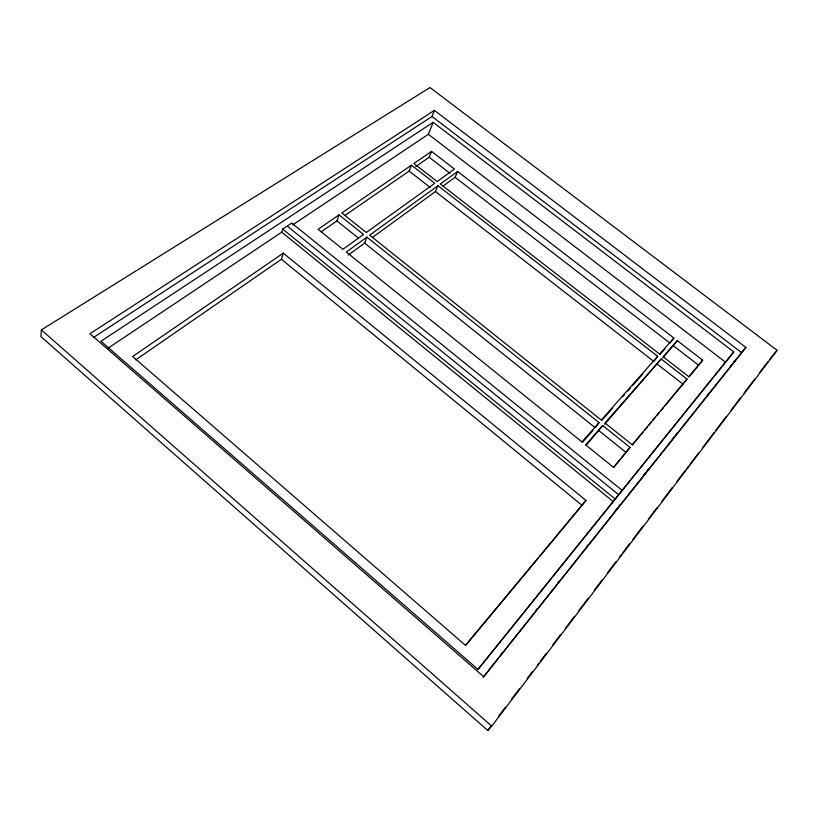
<?xml version="1.0" encoding="UTF-8"?>
<svg xmlns="http://www.w3.org/2000/svg" width="818" height="818" viewBox="0 0 818 818"><rect width="100%" height="100%" fill="white"/><g stroke="black" fill="none" stroke-linecap="round" stroke-linejoin="round"><path stroke-width="1.23" d="M41.381 329.91L40.9 336.587L487.743 730.464L491.741 726.139L777.1 350.298L429.971 87.536L41.381 329.91L491.741 726.139M107.731 348.386L281.77 232.179L282.68 229.071L291.709 223.058L622.171 490.391L611.578 503.479M135.768 359.828L281.443 259.265L283.284 253.14L585.985 500.442L539.89 556.179M321.3 231.75L336.965 220.932L339.041 214.878L363.55 234.469L342.926 249.306L318.059 229.275L339.041 214.878M364.654 243.11L366.893 237.148L599.021 422.62L595.289 427.773L364.654 243.11L348.253 255.042M345.002 215.39L409.143 171.105L411.464 165.175L434.757 183.263L366.29 232.506L341.822 212.966L411.464 165.175M93.416 337.527L432.006 116.483L434.399 110.389L745.883 347.445L483.745 676.742L89.96 333.744L434.399 110.389M292.895 224.745L428.376 134.285L433.121 122.301L733.766 351.924L478.019 669.451L100.982 341.229L433.121 122.301M415.718 166.575L429.174 157.281L431.556 151.391L454.501 169.06L437.149 181.535L413.908 163.508L431.556 151.391M435.462 191.576L437.937 185.727L657.672 356.311L653.868 361.484L435.462 191.576L372.538 237.373M442.916 186.146L455.094 177.291L457.63 171.473L673.868 338.008L670.688 342.313M586.025 445.442L602.713 425.564L630.085 447.436L613.551 467.62M604.563 424.317L661.159 359.02L686.977 379.061L665.044 405.708M662.621 358.151L677.294 340.646L702.672 360.186L688.95 376.965M487.743 730.464L491.608 725.382M498.561 716.231L505.514 707.079M511.69 698.95L519.41 688.787M527.129 678.623L532.538 671.506M537.17 665.412L538.714 663.378M540.258 661.343L546.434 653.214M552.62 645.085L560.34 634.921M565.749 627.805L574.236 616.629M578.878 610.525L588.142 598.326M594.318 590.197L602.038 580.034M607.447 572.917L615.944 561.741M619.799 556.659L621.343 554.624M622.897 552.59L629.84 543.449M632.928 539.379L642.968 526.168M648.377 519.052L656.874 507.876M661.506 501.771L672.314 487.548M676.946 481.444L685.443 470.268M686.987 468.233L688.531 466.199M690.075 464.164L698.572 452.988M702.437 447.906L714.022 432.661M715.566 430.626L726.374 416.393M731.006 410.299L740.28 398.1M744.135 393.018L754.953 378.795M759.585 372.691L768.071 361.515M769.626 359.48L777.1 350.298M500.596 654.686L502.191 652.692M535.626 610.719L537.221 608.715M557.917 582.733L559.512 580.729M586.578 546.751L588.173 544.757M615.238 510.78L616.833 508.776M618.418 506.782L620.013 504.778M643.899 474.798L645.494 472.794M647.089 470.8L648.684 468.796M672.57 438.806L674.165 436.812M675.76 434.808L677.345 432.814M707.611 394.828L709.196 392.824M483.101 677.324L741.619 352.63L432.006 116.483M477.804 669.584L613.183 501.516L281.77 232.179M622.539 489.91L733.766 351.924M730.668 365.932L732.233 364.03M733.797 362.129L735.362 360.227M740.055 354.531L745.883 347.445M585.985 500.442L465.462 645.32L132.649 356.515L283.284 253.14M630.085 447.436L613.531 467.344L585.708 444.92L602.713 425.564M686.977 379.061L632.283 444.798L604.972 422.998L661.159 359.02M702.672 360.186L688.889 376.771L663.122 356.781L677.294 340.646M465.984 645.034L538.264 558.132M632.416 444.931L643.02 432.19M644.656 430.227L647.099 427.282M648.725 425.319L651.179 422.385M652.805 420.421L655.259 417.477M656.885 415.513L659.328 412.579M660.964 410.616L663.408 407.671M599.021 422.62L581.966 441.904L346.321 252.036L366.893 237.148M657.672 356.311L601.291 420.063L369.634 235.165L437.937 185.727M673.868 338.008L659.645 354.092L440.329 183.999L457.63 171.473M582.314 442.456L592.856 430.524M601.751 420.452L612.682 408.09M622.774 396.679L624.451 394.777M627.815 390.973L630.33 388.121M632.856 385.268L642.938 373.857M660.014 354.531L665.034 348.857M428.376 134.285L725.443 362.149M429.174 157.281L450.002 173.355M455.094 177.291L670.054 343.182M673.449 345.799L698.674 365.268M409.143 171.105L430.288 187.557M657.324 364.184L682.979 384.133M336.965 220.932L358.407 238.099M598.96 430.697L626.148 452.477M287.21 226.054L618.705 494.696M282.68 229.071L615.208 499.031M281.443 259.265L582.119 505.412"/></g></svg>
